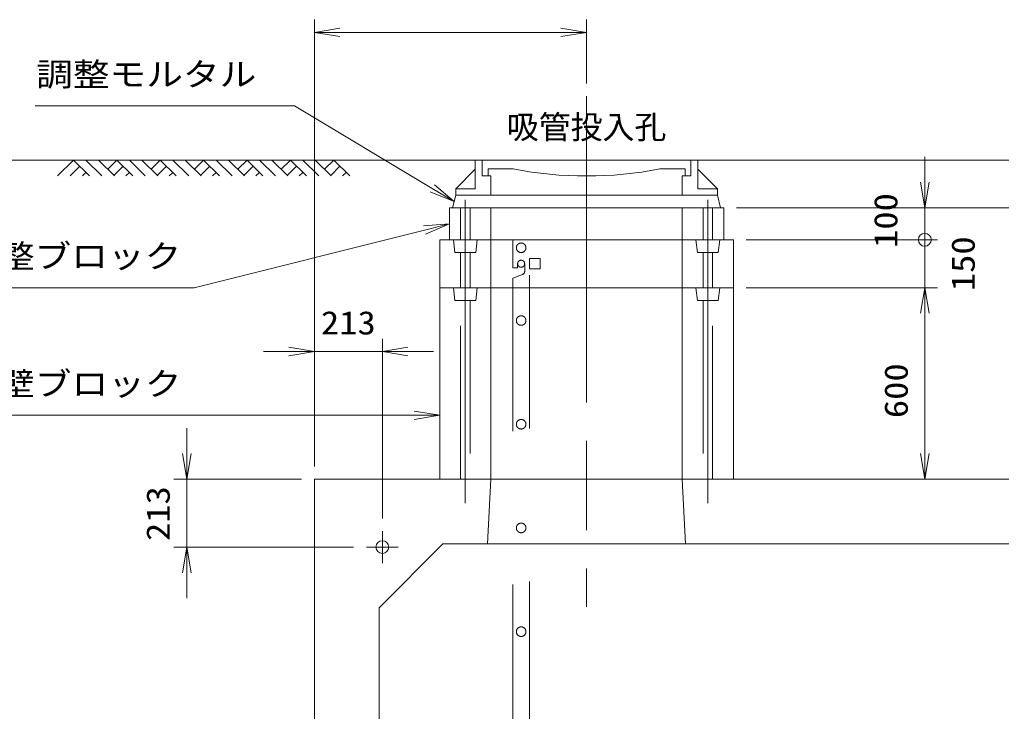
# Model space of a CAD drawing. Units: millimetres at full size. Extents: x 0 to 33600, y -138800 to -115040.
# Drawn here: x 15828 to 18905, y -133165 to -130997 of the extents above; entities that cross this region are included whole.
import ezdxf
from ezdxf.enums import TextEntityAlignment as Align

# ---------------------------------------------------------------- set-up
doc = ezdxf.new("R2010")
doc.units = ezdxf.units.MM
doc.header["$LTSCALE"] = 80.0044
doc.linetypes.add('CHAIN', pattern=[18.5, 12, -1.5, 3.5, -1.5])
doc.linetypes.add('DASHED_SPACED', pattern=[12, 6, -6])
for name, color, linetype, lineweight in [('0_2', 4, 'Continuous', 13), ('FRP', 4, 'DASHED_SPACED', 13), ('寸法', 6, 'Continuous', 13), ('文字', 2, 'Continuous', 13), ('ﾊｯﾁﾝｸﾞ', 4, 'Continuous', 9)]:
    doc.layers.add(name, color=color, linetype=linetype, lineweight=lineweight)
doc.styles.add('ＭＳ ゴシック', font='')
doc.styles.get('ＭＳ ゴシック').set_extended_font_data('MS Gothic')

# ---------------------------------------------------------------- blocks, each defined once
blk = doc.blocks.new('open_arrow')
at = {"color": 0, "linetype": 'Continuous', "lineweight": -2}
blk.add_lwpolyline([(7.5, 1.25), (0, 0), (7.5, -1.25)], dxfattribs=at)
blk = doc.blocks.new('dimension_origin')
at = {"color": 0, "linetype": 'Continuous', "lineweight": -2}
blk.add_circle((0, 0), 1.25, dxfattribs=at)

msp = doc.modelspace()

# ---------------------------------------------------------------- linework, layer by layer
at = {"layer": '0_2', "color": 2, "linetype": 'CHAIN'}
for p, q in [((17605, -131237), (17605, -132837)), ((17225, -131562), (17225, -132512)), ((17985, -131562), (17985, -132512)), ((16965, -132600), (16965, -132700)), ((16915, -132650), (17015, -132650))]:
    msp.add_line(p, q, dxfattribs=at)
at = {"layer": '0_2'}
for p, q in [((21605, -131437), (15505, -131437)), ((17195, -131527), (17256, -131466)), ((17256, -131437), (17954, -131437)), ((17256, -131527), (17256, -131437)), ((17278, -131487), (17278, -131437)), ((17296.5, -131465), (17375, -131465)), ((17296.5, -131487), (17296.5, -131465)), ((17835, -131465), (17913.5, -131465)), ((17913.5, -131487), (17913.5, -131465)), ((17932, -131487), (17932, -131437)), ((17954, -131527), (17954, -131437)), ((17954, -131466), (18015, -131527)), ((17278, -131487), (17305, -131487)), ((17305, -131547), (17305, -131487)), ((17905, -131487), (17932, -131487)), ((17905, -131547), (17905, -131487)), ((17195, -131547), (17195, -131527)), ((17195, -131527), (17256, -131527)), ((18015, -131527), (17954, -131527)), ((18015, -131547), (18015, -131527)), ((17195, -131547), (18015, -131547)), ((17195, -131587), (18015, -131587))]:
    msp.add_line(p, q, dxfattribs=at)
msp.add_lwpolyline([(17195, -131547), (18015, -131547), (18025, -131587), (17185, -131587)], close=True, dxfattribs=at)
at = {"layer": '0_2', "color": 3}
for points in [[(17175, -131687), (18035, -131687), (18035, -131587), (17175, -131587)], [(17305, -131837), (17905, -131837), (17905, -131587), (17305, -131587)], [(17305, -131687), (17905, -131687), (17905, -131587), (17305, -131587)], [(17145, -131837), (18065, -131837), (18065, -131687), (17145, -131687)], [(17145, -132437), (18065, -132437), (18065, -131837), (17145, -131837)], [(17305, -132437), (17905, -132437), (17905, -131837), (17305, -131837)], [(16752, -134893), (20358, -134893), (20358, -132437), (16752, -132437)], [(17295, -132640), (17915, -132640), (17905, -132437), (17305, -132437)], [(17155, -134690), (19955, -134690), (20155, -134490), (20155, -132840), (19955, -132640), (17155, -132640), (16955, -132840), (16955, -134490)]]:
    msp.add_lwpolyline(points, close=True, dxfattribs=at)
at = {"layer": '0_2', "linetype": 'DASHED_SPACED'}
for points in [[(17240, -131687), (17210, -131687), (17210, -131587), (17240, -131587)], [(17970, -131687), (18000, -131687), (18000, -131587), (17970, -131587)], [(17257.5, -131727), (17192.5, -131727), (17187.5, -131687), (17262.5, -131687)], [(17952.5, -131727), (18017.5, -131727), (18022.5, -131687), (17947.5, -131687)], [(17240, -131837), (17210, -131837), (17210, -131727), (17240, -131727)], [(17970, -131837), (18000, -131837), (18000, -131727), (17970, -131727)], [(17257.5, -131877), (17192.5, -131877), (17187.5, -131837), (17262.5, -131837)], [(17952.5, -131877), (18017.5, -131877), (18022.5, -131837), (17947.5, -131837)], [(17240, -132437), (17210, -132437), (17210, -131877), (17240, -131877)], [(17970, -132437), (18000, -132437), (18000, -131877), (17970, -131877)]]:
    msp.add_lwpolyline(points, close=True, dxfattribs=at)
at = {"layer": '0_2', "color": 3}
msp.add_lwpolyline([(17305, -131587), (17905, -131587), (17305, -131587)], dxfattribs=at)
msp.add_circle((16965, -132650), 20, dxfattribs=at)
at = {"layer": '0_2'}
msp.add_arc((17605, -130273.73), 1213.27, 259.07231, 280.92769, dxfattribs=at)
at = {"layer": 'FRP'}
for p, q in [((17411, -131762), (17411, -131786.09)), ((17404.54, -131795.44), (17374, -131807))]:
    msp.add_line(p, q, dxfattribs=at)
msp.add_lwpolyline([(17374, -131807), (17374, -135158), (17426, -135158), (17426, -131687), (17374, -131687), (17374, -131775), (17389, -131775), (17389, -131762)], dxfattribs=at)
msp.add_lwpolyline([(17426, -131778), (17460, -131778), (17460, -131746), (17426, -131746)], close=True, dxfattribs=at)
for centre, radius in [((17400, -131712), 15), ((17400, -131762), 11), ((17400, -131940), 15), ((17400, -132265), 15), ((17400, -132590), 15), ((17400, -132915), 15)]:
    msp.add_circle(centre, radius, dxfattribs=at)
for centre, radius, start, end in [((17400, -131762), 11, 90, 180), ((17400, -131762), 11, 0, 90), ((17401, -131786.09), 10, 290.72556, 0)]:
    msp.add_arc(centre, radius, start, end, dxfattribs=at)
at = {"layer": '寸法'}
for p, q in [((16752, -132397), (16752, -130997)), ((17605, -131197), (17605, -130997)), ((16752, -131037), (17605, -131037)), ((18665, -131767), (18665, -131427)), ((18105, -131437), (19105, -131437)), ((18075, -131587), (18705, -131587)), ((18105, -131587), (19105, -131587)), ((18105, -131587), (19105, -131587)), ((18665, -131607), (18665, -131997)), ((18105, -131687), (18705, -131687)), ((18105, -131687), (18705, -131687)), ((18105, -131837), (18705, -131837)), ((18105, -131837), (18705, -131837)), ((18665, -131837), (18665, -132437)), ((16752, -132397), (16752, -131997)), ((16965, -132560), (16965, -131997)), ((16592, -132037), (17125, -132037)), ((16352, -132277), (16352, -132810)), ((16712, -132437), (16312, -132437)), ((18105, -132437), (19105, -132437)), ((18105, -132437), (18705, -132437)), ((16875, -132650), (16312, -132650))]:
    msp.add_line(p, q, dxfattribs=at)
for points in [[(17190, -131567), (17121.4, -131525.84), (16690, -131267), (15876.67, -131267)], [(17175, -131637), (17097.39, -131656.4), (16375, -131837), (15655, -131837)], [(17145, -132237), (17065, -132237), (16375.67, -132237), (15655.67, -132237)]]:
    msp.add_lwpolyline(points, dxfattribs=at)
at = {"layer": 'ﾊｯﾁﾝｸﾞ'}
for p, q in [((15947.35, -131487), (15997.35, -131437)), ((15986.24, -131487), (16016.8, -131456.44)), ((15997.35, -131437), (16047.35, -131487)), ((16036.24, -131437), (16086.24, -131487)), ((16075.13, -131437), (16125.13, -131487)), ((16104.18, -131466.05), (16133.24, -131437)), ((16123.63, -131485.5), (16152.68, -131456.44)), ((16133.24, -131437), (16183.24, -131487)), ((16172.13, -131437), (16222.13, -131487)), ((16211.02, -131437), (16261.02, -131487)), ((16240.07, -131466.05), (16269.12, -131437)), ((16259.51, -131485.5), (16288.56, -131456.44)), ((16269.12, -131437), (16319.12, -131487)), ((16308.01, -131437), (16358.01, -131487)), ((16346.9, -131437), (16396.9, -131487)), ((16375.95, -131466.05), (16405, -131437)), ((16395.39, -131485.5), (16424.44, -131456.44)), ((16405, -131437), (16455, -131487)), ((16443.89, -131437), (16493.89, -131487)), ((16482.78, -131437), (16532.78, -131487)), ((16511.83, -131466.05), (16540.88, -131437)), ((16531.28, -131485.5), (16560.33, -131456.44)), ((16540.88, -131437), (16590.88, -131487)), ((16579.77, -131437), (16629.77, -131487)), ((16618.66, -131437), (16668.66, -131487)), ((16647.71, -131466.05), (16676.76, -131437)), ((16667.16, -131485.5), (16696.21, -131456.44)), ((16676.76, -131437), (16726.76, -131487)), ((16715.65, -131437), (16765.65, -131487)), ((16754.54, -131437), (16804.54, -131487)), ((16783.59, -131466.05), (16812.65, -131437)), ((16803.04, -131485.5), (16832.09, -131456.44)), ((16812.65, -131437), (16862.65, -131487)), ((16025.13, -131487), (16036.24, -131475.89)), ((16161.02, -131487), (16172.13, -131475.89)), ((16296.9, -131487), (16308.01, -131475.89)), ((16432.78, -131487), (16443.89, -131475.89)), ((16568.66, -131487), (16579.77, -131475.89)), ((16704.54, -131487), (16715.65, -131475.89)), ((16840.43, -131487), (16851.54, -131475.89))]:
    msp.add_line(p, q, dxfattribs=at)

# ---------------------------------------------------------------- block references
at = {"layer": '寸法', "xscale": 10.7, "yscale": 10.7}
for p in [(16752, -131037), (16965, -132037)]:
    msp.add_blockref('open_arrow', p, dxfattribs=at)
at = {"layer": '寸法'}
for name, p, xscale, yscale, rotation in [('open_arrow', (17605, -131037), 10.7, 10.7, 180), ('open_arrow', (17190, -131567), 10.7, 10.7, 149), ('open_arrow', (18665, -131587), 10.7, 10.7, 90), ('open_arrow', (17175, -131637), 10.7, 10.7, 194), ('dimension_origin', (18665, -131687), 16, 16, 90), ('dimension_origin', (18665, -131687), 16, 16, 270), ('open_arrow', (18665, -131837), 10.7, 10.7, 270), ('open_arrow', (18665, -131837), 10.7, 10.7, 270), ('open_arrow', (16752, -132037), 10.7, 10.7, 180), ('open_arrow', (17145, -132237), 10.7, 10.7, 180), ('open_arrow', (16352, -132437), 10.7, 10.7, 90), ('open_arrow', (18665, -132437), 10.7, 10.7, 90), ('open_arrow', (16352, -132650), 10.7, 10.7, 270)]:
    msp.add_blockref(name, p, dxfattribs=dict(at, xscale=xscale, yscale=yscale, rotation=rotation))

# ---------------------------------------------------------------- texts
at = {"layer": '寸法', "style": 'ＭＳ ゴシック', "width": 1.15}
for s, p in [('調整モルタル', (16570, -131227)), ('調整ブロック', (16335, -131797)), ('直壁ブロック', (16335.67, -132197))]:
    msp.add_text(s, height=73.31, dxfattribs=at).set_placement(p, align=Align.BOTTOM_RIGHT)
for s, p in [('100', (18542.59, -131626.58)), ('150', (18784.94, -131762)), ('600', (18575, -132159.89)), ('213', (16262, -132545))]:
    msp.add_text(s, height=73.31, rotation=90, dxfattribs=at).set_placement(p, align=Align.MIDDLE_CENTER)
msp.add_text('213', height=73.31, dxfattribs=at).set_placement((16858.5, -131947), align=Align.MIDDLE_CENTER)
at = {"layer": '文字', "style": 'ＭＳ ゴシック'}
msp.add_text('吸管投入孔', height=73.31, dxfattribs=at).set_placement((17605, -131297), align=Align.TOP_CENTER)

doc.saveas('drawing.dxf')
